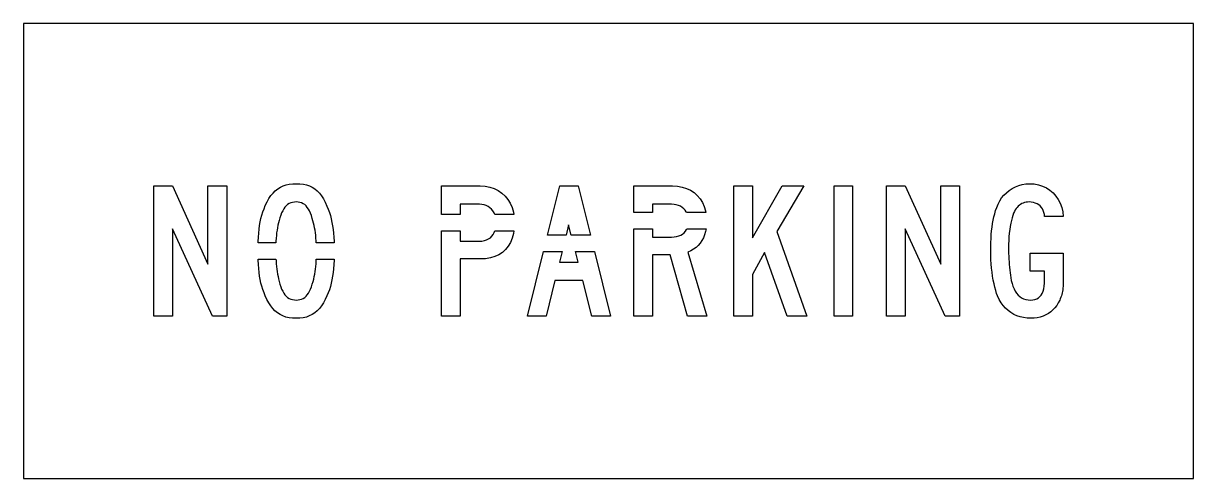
# Model space of a CAD drawing. Extents: x 0 to 36, y 0 to 14.
import ezdxf

# ---------------------------------------------------------------- set-up
doc = ezdxf.new("R2010")
doc.units = 0
doc.layers.add('CUT', color=7, linetype='Continuous')
doc.layers.add('OUTSIDE', color=1, linetype='Continuous')

msp = doc.modelspace()

# ---------------------------------------------------------------- linework, layer by layer
at = {"layer": 'CUT'}
for points in [[(4.0082, 5), (4.0082, 9), (4.5834, 9), (5.6782, 6.6), (5.6782, 9), (6.2538, 9), (6.2538, 5), (5.8186, 5), (4.5834, 7.6808), (4.5834, 5)], [(8.9709, 7.6396), (8.9577, 7.714), (8.9429, 7.7868), (8.9261, 7.8584), (8.9077, 7.9304), (8.8877, 8.0036), (8.8617, 8.0872), (8.8337, 8.1628), (8.8029, 8.2304), (8.7697, 8.2904), (8.7337, 8.3428), (8.6945, 8.3876), (8.6529, 8.4252), (8.6081, 8.4556), (8.5601, 8.4792), (8.5089, 8.4956), (8.4541, 8.5056), (8.3965, 8.5088), (8.3353, 8.5056), (8.2781, 8.4956), (8.2245, 8.4792), (8.1749, 8.4564), (8.1285, 8.4264), (8.0857, 8.3896), (8.0461, 8.3456), (8.0097, 8.2948), (7.9761, 8.2364), (7.9449, 8.1708), (7.9169, 8.098), (7.8909, 8.0176), (7.8681, 7.9412), (7.8477, 7.8656), (7.8301, 7.7904), (7.8145, 7.7144), (7.8017, 7.6372), (7.7909, 7.558), (7.7825, 7.4756), (7.7757, 7.3896), (7.7709, 7.2992), (7.7691, 7.251), (7.2213, 7.251), (7.2225, 7.2932), (7.2289, 7.4256), (7.2381, 7.5512), (7.2509, 7.6712), (7.2665, 7.786), (7.2857, 7.896), (7.3089, 8.002), (7.3357, 8.1044), (7.3669, 8.204), (7.4021, 8.3012), (7.4421, 8.3964), (7.4961, 8.51), (7.5537, 8.612), (7.6149, 8.7032), (7.6801, 8.7832), (7.7497, 8.8528), (7.8245, 8.9124), (7.9045, 8.9616), (7.9897, 9.0016), (8.0813, 9.032), (8.1793, 9.0536), (8.2845, 9.066), (8.3965, 9.07), (8.5085, 9.066), (8.6133, 9.0532), (8.7109, 9.0316), (8.8025, 9.0012), (8.8873, 8.9608), (8.9665, 8.9104), (9.0401, 8.85), (9.1085, 8.7792), (9.1721, 8.6972), (9.2309, 8.604), (9.2857, 8.4992), (9.3369, 8.3824), (9.3765, 8.2844), (9.4117, 8.186), (9.4429, 8.0868), (9.4697, 7.9852), (9.4929, 7.8812), (9.5121, 7.7736), (9.5281, 7.6616), (9.5405, 7.5444), (9.5497, 7.4212), (9.5565, 7.2912), (9.5575, 7.251), (9.0089, 7.251), (9.0061, 7.3108), (8.9997, 7.3996), (8.9921, 7.4832), (8.9825, 7.5632)], [(14.3536, 8.3296), (14.2988, 8.368), (14.2384, 8.3984), (14.1724, 8.4204), (14.102, 8.434), (14.0268, 8.4384), (13.4372, 8.4384), (13.4372, 8.121), (12.862, 8.121), (12.862, 9), (14.0548, 9), (14.2084, 8.9908), (14.352, 8.9636), (14.4856, 8.9192), (14.6084, 8.8588), (14.7196, 8.7824), (14.818, 8.6912), (14.9036, 8.586), (14.9748, 8.4676), (15.032, 8.3368), (15.0732, 8.1944), (15.0854, 8.121), (14.5024, 8.121), (14.48, 8.1724), (14.4444, 8.2316), (14.4024, 8.2844)], [(17.0679, 9), (17.4459, 7.4826), (16.8562, 7.4826), (16.7731, 7.8072), (16.6939, 7.4826), (16.1283, 7.4826), (16.5063, 9)], [(20.2122, 8.3764), (20.1518, 8.4032), (20.0858, 8.4228), (20.0154, 8.4344), (19.9402, 8.4384), (19.3506, 8.4384), (19.3506, 8.1842), (18.7754, 8.1842), (18.7754, 9), (19.9682, 9), (20.1218, 8.9912), (20.2654, 8.966), (20.399, 8.924), (20.5218, 8.8668), (20.633, 8.7948), (20.7314, 8.7088), (20.817, 8.6092), (20.8882, 8.4968), (20.9454, 8.3724), (20.9866, 8.2364), (20.9957, 8.1842), (20.4017, 8.1842), (20.3934, 8.2016), (20.3578, 8.2548), (20.3158, 8.3016), (20.267, 8.3424)], [(21.8585, 5), (21.8585, 9), (22.4337, 9), (22.4337, 7.4), (23.3461, 9), (24.0057, 9), (23.1777, 7.5964), (24.1041, 5), (23.5005, 5), (22.7989, 6.9508), (22.4337, 6.2772), (22.4337, 5)], [(24.9416, 5), (24.9416, 9), (25.5028, 9), (25.5028, 5)], [(26.5511, 9), (27.1263, 9), (28.2211, 6.6), (28.2211, 9), (28.7967, 9), (28.7967, 5), (28.3615, 5), (27.1263, 7.6808), (27.1263, 5), (26.5511, 5)], [(31.9754, 5.8084), (31.9674, 5.758), (31.9578, 5.71), (31.9462, 5.664), (31.9326, 5.6192), (31.917, 5.576), (31.8994, 5.5332), (31.8798, 5.4912), (31.8374, 5.4064), (31.7886, 5.328), (31.7334, 5.2556), (31.6722, 5.1896), (31.605, 5.1308), (31.5322, 5.0788), (31.4542, 5.0344), (31.3714, 4.9976), (31.2834, 4.9684), (31.1914, 4.9472), (31.0954, 4.934), (30.9954, 4.93), (30.8786, 4.9348), (30.7674, 4.9496), (30.6618, 4.974), (30.5614, 5.0084), (30.4666, 5.052), (30.3778, 5.1052), (30.295, 5.168), (30.2178, 5.2396), (30.1466, 5.3208), (30.0818, 5.4108), (30.023, 5.5096), (29.971, 5.6176), (29.9402, 5.6968), (29.9114, 5.7856), (29.8846, 5.8836), (29.8602, 5.9896), (29.8378, 6.1024), (29.8182, 6.2212), (29.801, 6.3444), (29.787, 6.4712), (29.7754, 6.6004), (29.767, 6.7312), (29.7622, 6.8624), (29.7602, 6.9928), (29.7614, 7.13), (29.7642, 7.2616), (29.769, 7.3872), (29.7766, 7.5076), (29.7862, 7.6236), (29.799, 7.7352), (29.8146, 7.8428), (29.833, 7.9472), (29.855, 8.0488), (29.8806, 8.148), (29.9098, 8.2448), (29.9426, 8.3404), (29.9834, 8.4432), (30.0342, 8.5408), (30.0946, 8.632), (30.1642, 8.7168), (30.2418, 8.794), (30.327, 8.8632), (30.419, 8.9236), (30.5166, 8.9744), (30.6198, 9.0152), (30.7274, 9.0452), (30.8386, 9.064), (30.9534, 9.07), (31.0942, 9.0616), (31.2282, 9.0364), (31.3542, 8.9952), (31.4722, 8.9392), (31.5802, 8.8692), (31.6778, 8.786), (31.7642, 8.6904), (31.8382, 8.5836), (31.8986, 8.4664), (31.945, 8.3392), (31.9766, 8.2032), (31.9918, 8.0596), (31.4166, 8.0596), (31.4094, 8.1244), (31.3958, 8.1856), (31.3754, 8.2424), (31.349, 8.2948), (31.3162, 8.342), (31.2778, 8.3844), (31.2338, 8.4208), (31.1846, 8.4516), (31.1302, 8.476), (31.071, 8.494), (31.0074, 8.5052), (30.9394, 8.5088), (30.891, 8.5068), (30.8446, 8.5004), (30.8002, 8.4904), (30.7574, 8.476), (30.7166, 8.4576), (30.6778, 8.4352), (30.641, 8.4084), (30.6066, 8.3776), (30.5742, 8.3428), (30.5438, 8.304), (30.5158, 8.2612), (30.4902, 8.214), (30.463, 8.1596), (30.4378, 8.0956), (30.4142, 8.0228), (30.393, 7.9416), (30.3738, 7.8532), (30.357, 7.758), (30.3422, 7.6568), (30.3302, 7.5508), (30.3206, 7.4404), (30.3134, 7.3264), (30.309, 7.21), (30.3078, 7.0912), (30.3082, 7.0068), (30.3102, 6.922), (30.313, 6.8368), (30.317, 6.7516), (30.3222, 6.6668), (30.3286, 6.5824), (30.3362, 6.4984), (30.345, 6.4156), (30.355, 6.3332), (30.3662, 6.2524), (30.3786, 6.1728), (30.3918, 6.0948), (30.4154, 6.0004), (30.4434, 5.9136), (30.4762, 5.8348), (30.5134, 5.7636), (30.5558, 5.7004), (30.6026, 5.6456), (30.6538, 5.5988), (30.7102, 5.5604), (30.771, 5.5304), (30.8362, 5.5088), (30.9066, 5.4956), (30.9814, 5.4912), (31.0518, 5.4952), (31.1158, 5.5076), (31.1738, 5.5284), (31.225, 5.5576), (31.2702, 5.5956), (31.3094, 5.642), (31.3422, 5.6972), (31.369, 5.7616), (31.3898, 5.8348), (31.4046, 5.9168), (31.4134, 6.008), (31.4166, 6.1088), (31.4166, 6.3756), (30.9674, 6.3756), (30.9674, 6.9368), (31.9918, 6.9368), (31.9918, 6.1088), (31.9914, 6.0408), (31.9894, 5.9772), (31.9862, 5.9176), (31.9814, 5.8612)], [(14.6272, 6.8832), (14.5036, 6.8272), (14.3668, 6.7868), (14.2172, 6.7624), (14.0548, 6.7544), (13.4372, 6.7544), (13.4372, 5), (12.862, 5), (12.862, 7.619), (13.4372, 7.619), (13.4372, 7.3016), (14.0268, 7.3016), (14.1076, 7.306), (14.1824, 7.3192), (14.25, 7.3404), (14.3112, 7.37), (14.3656, 7.4072), (14.4128, 7.4528), (14.4532, 7.5056), (14.4864, 7.566), (14.5069, 7.619), (15.0877, 7.619), (15.0764, 7.5408), (15.0376, 7.394), (14.9844, 7.2616), (14.9164, 7.1444), (14.834, 7.042), (14.7372, 6.9552)], [(19.3506, 7.428), (19.9402, 7.428), (20.021, 7.432), (20.0958, 7.4432), (20.1634, 7.4616), (20.2246, 7.4872), (20.279, 7.52), (20.3262, 7.5596), (20.3666, 7.606), (20.3998, 7.6588), (20.41, 7.6822), (21.0001, 7.6822), (20.9842, 7.6004), (20.9558, 7.5012), (20.9194, 7.4088), (20.8754, 7.3228), (20.823, 7.244), (20.763, 7.1724), (20.6954, 7.1084), (20.6198, 7.0524), (20.5362, 7.0044), (20.4454, 6.9648), (21.021, 5), (20.4314, 5), (19.8982, 6.8808), (19.3506, 6.8808), (19.3506, 5), (18.7754, 5), (18.7754, 7.6822), (19.3506, 7.6822)], [(16.4923, 6.656), (17.0679, 6.656), (16.9848, 6.9806), (17.5709, 6.9806), (18.0643, 5), (17.4887, 5), (17.2079, 6.0948), (16.3519, 6.0948), (16.0851, 5), (15.5099, 5), (16.0033, 6.9806), (16.5715, 6.9806)], [(9.4929, 6.1136), (9.4697, 6.0088), (9.4429, 5.9076), (9.4117, 5.8092), (9.3765, 5.7128), (9.3369, 5.6176), (9.2857, 5.5036), (9.2301, 5.4008), (9.1701, 5.3088), (9.1053, 5.2272), (9.0357, 5.156), (8.9613, 5.0948), (8.8813, 5.0436), (8.7961, 5.002), (8.7053, 4.97), (8.6085, 4.9476), (8.5053, 4.9344), (8.3965, 4.93), (8.2809, 4.9344), (8.1737, 4.9476), (8.0737, 4.97), (7.9805, 5.002), (7.8941, 5.0436), (7.8141, 5.0948), (7.7397, 5.156), (7.6705, 5.2272), (7.6069, 5.3088), (7.5477, 5.4008), (7.4929, 5.5036), (7.4421, 5.6176), (7.4021, 5.7156), (7.3669, 5.814), (7.3357, 5.9136), (7.3089, 6.0152), (7.2857, 6.1196), (7.2665, 6.228), (7.2509, 6.3412), (7.2381, 6.4596), (7.2289, 6.5848), (7.2225, 6.7168), (7.2216, 6.749), (7.77, 6.749), (7.7725, 6.6968), (7.7789, 6.6092), (7.7869, 6.526), (7.7965, 6.4456), (7.8077, 6.3676), (7.8209, 6.2912), (7.8357, 6.2152), (7.8525, 6.1392), (7.8709, 6.062), (7.8909, 5.9824), (7.9169, 5.902), (7.9449, 5.8292), (7.9761, 5.7636), (8.0097, 5.7052), (8.0461, 5.6544), (8.0857, 5.6104), (8.1285, 5.5736), (8.1749, 5.5436), (8.2245, 5.5208), (8.2781, 5.5044), (8.3353, 5.4944), (8.3965, 5.4912), (8.4541, 5.4944), (8.5089, 5.5044), (8.5601, 5.5208), (8.6081, 5.5436), (8.6529, 5.5736), (8.6945, 5.6104), (8.7337, 5.6544), (8.7697, 5.7052), (8.8029, 5.7636), (8.8337, 5.8292), (8.8617, 5.902), (8.8877, 5.9824), (8.9109, 6.0616), (8.9309, 6.1384), (8.9489, 6.2136), (8.9641, 6.2888), (8.9769, 6.3644), (8.9877, 6.442), (8.9961, 6.5228), (9.0029, 6.6072), (9.0081, 6.6968), (9.0098, 6.749), (9.5573, 6.749), (9.5565, 6.716), (9.5497, 6.5828), (9.5405, 6.4564), (9.5281, 6.3368), (9.5121, 6.2228)]]:
    msp.add_lwpolyline(points, close=True, dxfattribs=at)
at = {"layer": 'OUTSIDE'}
msp.add_lwpolyline([(0, 0), (36, 0), (36, 14), (0, 14)], close=True, dxfattribs=at)

doc.saveas('drawing.dxf')
